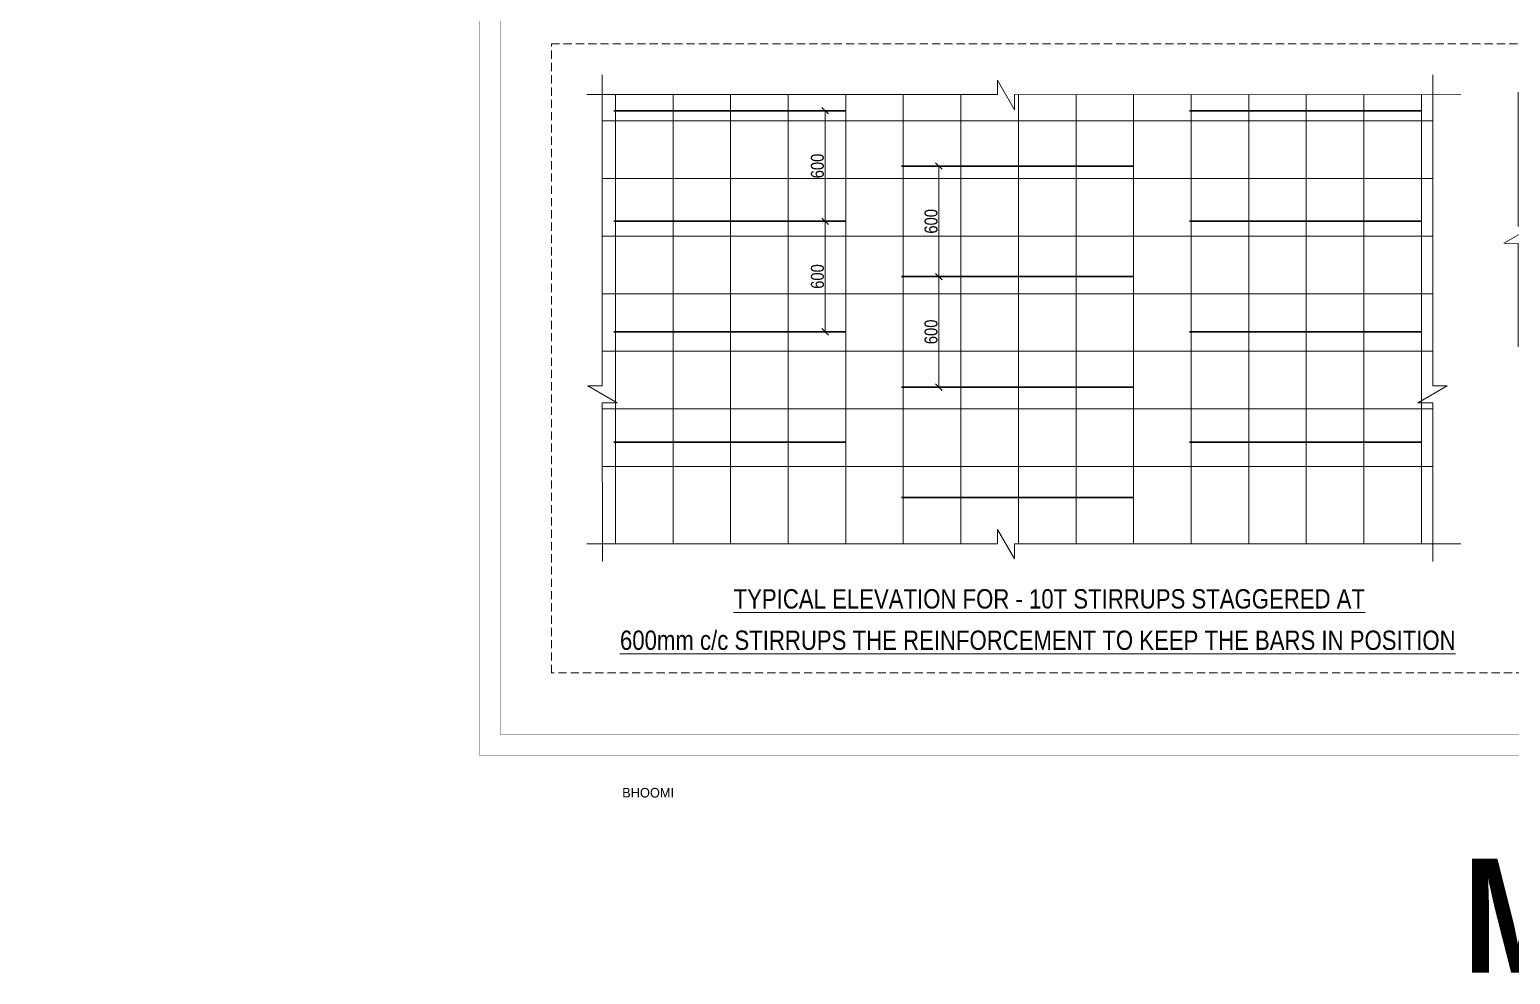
# Model space of a CAD drawing. Header units: millimetres. Extents: x 1112055 to 3390982, y -148532 to 766891.
# Drawn here: x 2230019 to 2264477, y 139725 to 161708 of the extents above; entities that cross this region are included whole.
import ezdxf

# ---------------------------------------------------------------- set-up
doc = ezdxf.new("R2010")
doc.units = ezdxf.units.MM
doc.header["$PDMODE"] = 35
doc.header["$PDSIZE"] = -25
doc.linetypes.add('Hidden', pattern=[9.525, 6.35, -3.175])
for name, color, linetype, lineweight in [('B COL. NO.', 3, 'Continuous', 20), ('B FOOTING', 49, 'Continuous', 20), ('B FOOTING DIM', 234, 'Continuous', 9), ('B P.C.C', 251, 'Continuous', 0), ('B STEEL', 34, 'Continuous', 15), ('B TITLE BLOCK', 250, 'Continuous', 0), ('tb text', 7, 'Continuous', 13)]:
    doc.layers.add(name, color=color, linetype=linetype, lineweight=lineweight)
doc.styles.add('style3', font='swissc.ttf')
doc.styles.add('SWINC', font='swissc.ttf')
doc.dimstyles.new('DIM-50', dxfattribs={"dimtxt": 150, "dimasz": 75, "dimexe": 10, "dimexo": 0, "dimgap": 75, "dimtad": 1, "dimdec": 0, "dimzin": 0, "dimdsep": 46, "dimtxsty": 'style3', "dimblk": 'OBLIQUE', "dimcen": 0.09, "dimclrd": 252, "dimclre": 252, "dimclrt": 21, "dimaunit": 1, "dimadec": 3, "dimazin": 0, "dimtfac": 1, "dimtdec": 0, "dimtofl": 0, "dimtmove": 1, "dimatfit": 3, "dimfxl": 100, "dimtolj": 1, "dimtzin": 0, "dimlwd": 9, "dimlwe": 5, "dimarcsym": 0})

# ---------------------------------------------------------------- blocks, each defined once
blk = doc.blocks.new('_Oblique')
at = {"color": 0, "linetype": 'ByBlock', "lineweight": -2}
blk.add_line((-0.5, -0.5), (0.5, 0.5), dxfattribs=at)
blk = doc.blocks.new('*D1365')
at = {"layer": 'B FOOTING DIM', "color": 250, "lineweight": 5, "ltscale": 0.5, "transparency": 16777216}
for p, q in [((2249011, 159821), (2248522, 159821)), ((2248532, 159821), (2248532, 157249)), ((2249011, 157249), (2248522, 157249))]:
    blk.add_line(p, q, dxfattribs=at)
at = {"layer": 'Defpoints', "color": 0, "ltscale": 0.5, "transparency": 16777216}
for p in [(2249011, 159821), (2248532, 157249), (2249011, 157249)]:
    blk.add_point(p, dxfattribs=at)
at = {"layer": 'B FOOTING DIM', "color": 250, "lineweight": 5, "ltscale": 0.5, "transparency": 16777216, "xscale": 150, "yscale": 150, "zscale": 150}
for p, rotation in [((2248532, 159821), 90), ((2248532, 157249), 270)]:
    blk.add_blockref('_Oblique', p, dxfattribs=dict(at, rotation=rotation))
at = {"layer": 'B FOOTING DIM', "ltscale": 0.5, "transparency": 16777216, "insert": (2248353, 158535), "char_height": 300, "attachment_point": 5, "rotation": 90, "style": 'SWINC'}
blk.add_mtext('\\A1;600', dxfattribs=at)
blk = doc.blocks.new('*D1366')
at = {"layer": 'B FOOTING DIM', "color": 250, "lineweight": 5, "ltscale": 0.5, "transparency": 16777216}
for p, q in [((2249011, 157249), (2248522, 157249)), ((2248532, 157249), (2248532, 154677)), ((2249011, 154677), (2248522, 154677))]:
    blk.add_line(p, q, dxfattribs=at)
at = {"layer": 'Defpoints', "color": 0, "ltscale": 0.5, "transparency": 16777216}
for p in [(2249011, 157249), (2248532, 154677), (2249011, 154677)]:
    blk.add_point(p, dxfattribs=at)
at = {"layer": 'B FOOTING DIM', "color": 250, "lineweight": 5, "ltscale": 0.5, "transparency": 16777216, "xscale": 150, "yscale": 150, "zscale": 150}
for p, rotation in [((2248532, 157249), 90), ((2248532, 154677), 270)]:
    blk.add_blockref('_Oblique', p, dxfattribs=dict(at, rotation=rotation))
at = {"layer": 'B FOOTING DIM', "ltscale": 0.5, "transparency": 16777216, "insert": (2248353, 155963), "char_height": 300, "attachment_point": 5, "rotation": 90, "style": 'SWINC'}
blk.add_mtext('\\A1;600', dxfattribs=at)
blk = doc.blocks.new('*D1367')
at = {"layer": 'B FOOTING DIM', "color": 250, "lineweight": 5, "ltscale": 0.5, "transparency": 16777216}
for p, q in [((2251075, 158534), (2251186, 158534)), ((2251176, 158534), (2251176, 155961)), ((2251075, 155961), (2251186, 155961))]:
    blk.add_line(p, q, dxfattribs=at)
at = {"layer": 'Defpoints', "color": 0, "ltscale": 0.5, "transparency": 16777216}
for p in [(2251075, 158534), (2251075, 155961), (2251176, 155961)]:
    blk.add_point(p, dxfattribs=at)
at = {"layer": 'B FOOTING DIM', "color": 250, "lineweight": 5, "ltscale": 0.5, "transparency": 16777216, "xscale": 150, "yscale": 150, "zscale": 150}
for p, rotation in [((2251176, 158534), 90), ((2251176, 155961), 270)]:
    blk.add_blockref('_Oblique', p, dxfattribs=dict(at, rotation=rotation))
at = {"layer": 'B FOOTING DIM', "ltscale": 0.5, "transparency": 16777216, "insert": (2250997, 157247), "char_height": 300, "attachment_point": 5, "rotation": 90, "style": 'SWINC'}
blk.add_mtext('\\A1;600', dxfattribs=at)
blk = doc.blocks.new('*D1368')
at = {"layer": 'B FOOTING DIM', "color": 250, "lineweight": 5, "ltscale": 0.5, "transparency": 16777216}
for p, q in [((2251075, 155961), (2251186, 155961)), ((2251176, 155961), (2251176, 153389)), ((2251075, 153389), (2251186, 153389))]:
    blk.add_line(p, q, dxfattribs=at)
at = {"layer": 'Defpoints', "color": 0, "ltscale": 0.5, "transparency": 16777216}
for p in [(2251075, 155961), (2251075, 153389), (2251176, 153389)]:
    blk.add_point(p, dxfattribs=at)
at = {"layer": 'B FOOTING DIM', "color": 250, "lineweight": 5, "ltscale": 0.5, "transparency": 16777216, "xscale": 150, "yscale": 150, "zscale": 150}
for p, rotation in [((2251176, 155961), 90), ((2251176, 153389), 270)]:
    blk.add_blockref('_Oblique', p, dxfattribs=dict(at, rotation=rotation))
at = {"layer": 'B FOOTING DIM', "ltscale": 0.5, "transparency": 16777216, "insert": (2250997, 154675), "char_height": 300, "attachment_point": 5, "rotation": 90, "style": 'SWINC'}
blk.add_mtext('\\A1;600', dxfattribs=at)

msp = doc.modelspace()

# ---------------------------------------------------------------- linework, layer by layer
at = {"layer": 'B FOOTING', "color": 1}
for points in [[(2243343.8, 160652.9), (2243343.8, 153423.1), (2243010.8, 153421.9), (2243695.3, 153027.7), (2243345.3, 153026.4), (2243347, 149333.5)], [(2262675, 160652.9), (2262675, 153423.1), (2263008, 153421.9), (2262323.5, 153027.7), (2262673.6, 153026.4), (2262671.9, 149333.5)], [(2242989.4, 160196.3), (2252542, 160196.3), (2252543.2, 160529.2), (2252937.4, 159844.7), (2252938.7, 160194.8), (2263323.7, 160193.1)], [(2264657.8, 154329.2), (2264657.8, 156734.5), (2264324.9, 156735.8), (2265009.4, 157130), (2264659.3, 157131.2), (2264661, 160251.8)], [(2242989.4, 149745.3), (2252542, 149745.3), (2252543.2, 150078.2), (2252937.4, 149393.7), (2252938.7, 149743.8), (2263323.7, 149742.1)]]:
    msp.add_lwpolyline(points, dxfattribs=at)
at = {"layer": 'B P.C.C', "color": 250, "linetype": 'Hidden', "lineweight": 0, "ltscale": 30}
msp.add_lwpolyline([(2242160.4, 161373.5), (2289664, 161373.5), (2289664, 146740.4), (2242160.4, 146740.4)], close=True, dxfattribs=at)
at = {"layer": 'B STEEL', "color": 34, "lineweight": 9, "ltscale": 0.5}
for p, q in [((2243652.3, 149745.3), (2243652.3, 160196.3)), ((2244992, 149745.3), (2244992, 160196.3)), ((2246331.6, 149745.3), (2246331.6, 160196.3)), ((2247671.2, 149745.3), (2247671.2, 160196.3)), ((2249010.9, 149745.3), (2249010.9, 160196.3)), ((2250350.5, 149745.3), (2250350.5, 160196.3)), ((2251690.2, 149745.3), (2251690.2, 160196.3)), ((2253029.8, 149743.8), (2253029.8, 160194.8)), ((2254369.4, 149743.6), (2254369.4, 160194.6)), ((2255709.1, 149743.4), (2255709.1, 160194.3)), ((2257048.7, 149743.1), (2257048.7, 160194.1)), ((2258388.4, 149742.9), (2258388.4, 160193.9)), ((2259728, 149742.7), (2259728, 160193.7)), ((2261067.6, 149742.5), (2261067.6, 160193.4)), ((2262407.3, 149742.2), (2262407.3, 160193.2)), ((2243346.8, 159582), (2262672.1, 159582)), ((2243346.8, 158242.4), (2262672.1, 158242.4)), ((2243346.8, 156902.7), (2262672.1, 156902.7)), ((2243346.8, 155563.1), (2262672.1, 155563.1)), ((2243346.8, 154223.4), (2262672.1, 154223.4)), ((2243346.8, 152883.8), (2262672.1, 152883.8)), ((2243346.8, 151544.2), (2262672.1, 151544.2))]:
    msp.add_line(p, q, dxfattribs=at)
at = {"layer": 'B STEEL', "color": 3, "lineweight": 30, "ltscale": 0.5}
for points in [[(2243610.9, 159820.9), (2249010.9, 159820.9)], [(2262407.3, 159820.9), (2257007.3, 159820.9)], [(2250309.1, 158533.5), (2255709.1, 158533.5)], [(2243610.9, 157248.9), (2249010.9, 157248.9)], [(2262407.3, 157248.9), (2257007.3, 157248.9)], [(2250309.1, 155961.5), (2255709.1, 155961.5)], [(2243610.9, 154676.8), (2249010.9, 154676.8)], [(2262407.3, 154676.8), (2257007.3, 154676.8)], [(2250309.1, 153389.4), (2255709.1, 153389.4)], [(2243610.9, 152104.8), (2249010.9, 152104.8)], [(2262407.3, 152104.8), (2257007.3, 152104.8)], [(2250309.1, 150817.4), (2255709.1, 150817.4)]]:
    msp.add_lwpolyline(points, dxfattribs=at)
at = {"layer": 'B TITLE BLOCK', "color": 1, "const_width": 10.8}
msp.add_lwpolyline([(2311468.3, 198901.7), (2311468.3, 144825.3), (2240486.4, 144825.3), (2240486.4, 198901.7)], close=True, dxfattribs=at)
at = {"layer": 'B TITLE BLOCK', "color": 250, "lineweight": 0, "const_width": 10.8}
msp.add_lwpolyline([(2310987.7, 198421.1), (2310987.7, 145305.9), (2240967.1, 145305.9), (2240967.1, 198421.1)], close=True, dxfattribs=at)

# ---------------------------------------------------------------- texts
at = {"layer": 'B COL. NO.', "color": 206, "style": 'SWINC'}
for s, p in [('%%UTYPICAL ELEVATION FOR - 10T STIRRUPS STAGGERED AT', (2246401.7, 148237.7)), ('%%U600mm c/c STIRRUPS THE REINFORCEMENT TO KEEP THE BARS IN POSITION', (2243757.1, 147275.4))]:
    msp.add_text(s, height=450, dxfattribs=at).set_placement(p)
at = {"layer": 'B TITLE BLOCK', "color": 251, "attachment_point": 2, "style": 'SWINC'}
for width, heights, insert, char_height in [(582591.087, [81948.1], (2303667.7, 156603.8), 222.806), (758153.186, [106642.9], (2454574, 147468), 289.947), (582591.087, [81948.1], (2535103.7, 144063.4), 222.806)]:
    msp.add_mtext_dynamic_manual_height_columns('\\pxsm1,qj;{\\fBankGothic Lt BT|b0|i0|c0|p34;BHOOMI\\P\\ps*,q*;\\fGost|b0|i0|c0|p2;\\H0.8x;- CONSULTANTS -\\C1; }', width=width, gutter_width=0, heights=heights, dxfattribs=dict(at, insert=insert, char_height=char_height))
at = {"layer": 'tb text', "insert": (2263384.3, 142418.6), "char_height": 2656.103, "width": 171082.793, "attachment_point": 1, "style": 'SWINC'}
msp.add_mtext('{\\fSwis721 Cn BT|b1|i0|c0|p34;MIDDLE  SCHOOL}', dxfattribs=at)

# ---------------------------------------------------------------- dimensions: what is measured, and where the dimension line sits
at = {"layer": 'B FOOTING DIM', "color": 250, "ltscale": 0.5}
for base, p1, p2, picture, middle in [((2248531.6, 157248.9), (2249010.9, 159820.9), (2249010.9, 157248.9), '*D1365', (2248352.6, 158534.9)), ((2251176.2, 155961.5), (2251075.2, 158533.5), (2251075.2, 155961.5), '*D1367', (2250997.2, 157247.5)), ((2248531.6, 154676.8), (2249010.9, 157248.9), (2249010.9, 154676.8), '*D1366', (2248352.6, 155962.8)), ((2251176.2, 153389.4), (2251075.2, 155961.5), (2251075.2, 153389.4), '*D1368', (2250997.2, 154675.4))]:
    dim = msp.add_linear_dim(base=base, p1=p1, p2=p2, angle=90, text='600', dimstyle='DIM-50', override={"dimtxt": 300, "dimasz": 150, "dimgap": 25, "dimlfac": 0.25, "dimtxsty": 'SWINC', "dimclrd": 250, "dimclre": 250, "dimclrt": 256, "dimlwd": 5}, dxfattribs=at)
    dim.commit()
    dim.dimension.update_dxf_attribs({"geometry": picture, "text_midpoint": middle})

doc.saveas('drawing.dxf')
